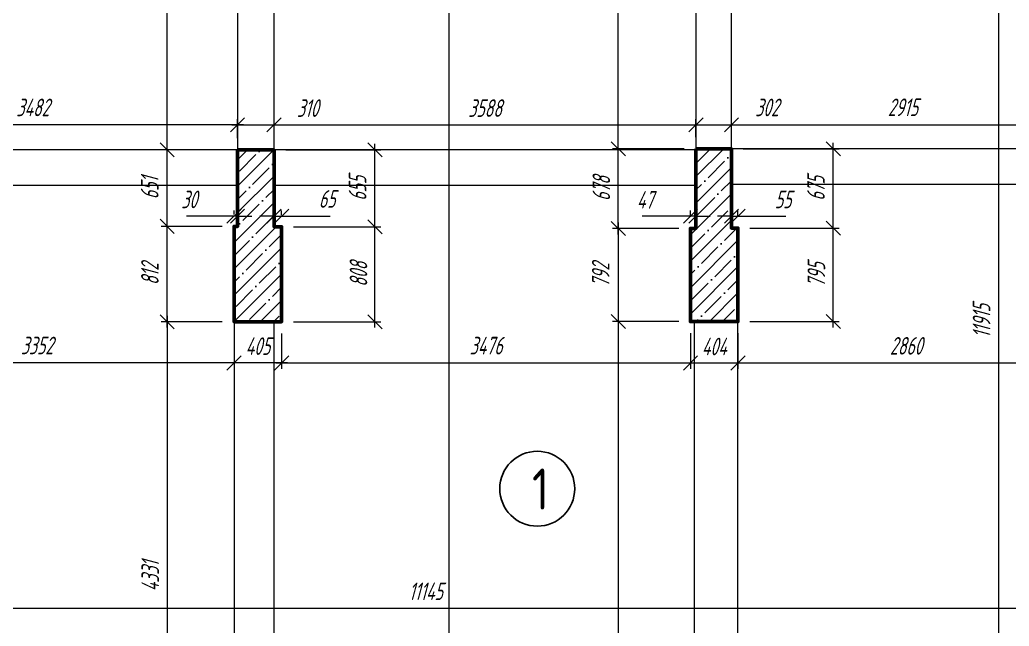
# Model space of a CAD drawing. Header units: millimetres. Extents: x -85477 to 745244, y -3684 to 128206.
# Drawn here: x 553729 to 562143, y 82619 to 87779 of the extents above; entities that cross this region are included whole.
import ezdxf

# ---------------------------------------------------------------- set-up
doc = ezdxf.new("R2010")
doc.units = ezdxf.units.MM
doc.linetypes.add('ACAD_ISO02W100', pattern=[15, 12, -3])
doc.layers.add('РАЗМЕРЫ', color=5, linetype='Continuous', lineweight=15)
doc.layers.add('СТЕНЫ 01', color=7, linetype='Continuous', lineweight=50)
doc.layers.add('ШТРИХОВКА', color=3, linetype='Continuous', transparency=0.5)
doc.styles.add('ism - 01', font='simplex.shx', dxfattribs={"width": 0.62, "oblique": 15, "height": 150})
doc.styles.add('TITLE', font='romant.shx', dxfattribs={"width": 0.8})
doc.dimstyles.new('ism - 01', dxfattribs={"dimtxt": 150, "dimasz": 120, "dimexe": 50, "dimexo": 100, "dimgap": 65, "dimtad": 1, "dimdec": 0, "dimtxsty": 'ism - 01', "dimblk": 'OBLIQUE', "dimcen": 0, "dimdle": 50, "dimadec": 0, "dimazin": 0, "dimtfac": 1, "dimtdec": 0, "dimtmove": 0, "dimatfit": 3, "dimldrblk": 'OBLIQUE', "dimfxl": 1, "dimlwd": -1, "dimlwe": -1, "dimarcsym": 0})

# ---------------------------------------------------------------- blocks, each defined once
blk = doc.blocks.new('_Oblique')
at = {"color": 0, "lineweight": -2}
blk.add_line((-0.5, -0.5), (0.5, 0.5), dxfattribs=at)
blk = doc.blocks.new('*D279')
at = {"layer": 'Defpoints', "color": 0}
for p in [(555956.3, 86017.3), (556749.7, 86017.3), (555956.3, 85209.3)]:
    blk.add_point(p, dxfattribs=at)
at = {"layer": 'РАЗМЕРЫ', "color": 0}
for p, q in [((556056.3, 86017.3), (556799.7, 86017.3)), ((556749.7, 85159.3), (556749.7, 86067.3)), ((556056.3, 85209.3), (556799.7, 85209.3))]:
    blk.add_line(p, q, dxfattribs=at)
at = {"layer": 'РАЗМЕРЫ', "color": 0, "xscale": 120, "yscale": 120, "zscale": 120}
for p, rotation in [((556749.7, 86017.3), 90), ((556749.7, 85209.3), 270)]:
    blk.add_blockref('_Oblique', p, dxfattribs=dict(at, rotation=rotation))
at = {"layer": 'РАЗМЕРЫ', "color": 0, "insert": (556609.7, 85613.3), "char_height": 150, "attachment_point": 5, "rotation": 90, "style": 'ism - 01'}
blk.add_mtext('808', dxfattribs=at)
blk = doc.blocks.new('*D280')
at = {"layer": 'Defpoints', "color": 0}
for p in [(555891.3, 86672.3), (556749.7, 86672.3), (555956.3, 86017.3)]:
    blk.add_point(p, dxfattribs=at)
at = {"layer": 'РАЗМЕРЫ', "color": 0}
for p, q in [((555991.3, 86672.3), (556799.7, 86672.3)), ((556749.7, 85967.3), (556749.7, 86722.3)), ((556056.3, 86017.3), (556799.7, 86017.3))]:
    blk.add_line(p, q, dxfattribs=at)
at = {"layer": 'РАЗМЕРЫ', "color": 0, "xscale": 120, "yscale": 120, "zscale": 120}
for p, rotation in [((556749.7, 86672.3), 90), ((556749.7, 86017.3), 270)]:
    blk.add_blockref('_Oblique', p, dxfattribs=dict(at, rotation=rotation))
at = {"layer": 'РАЗМЕРЫ', "color": 0, "insert": (556602.2, 86344.8), "char_height": 150, "attachment_point": 5, "rotation": 90, "style": 'ism - 01'}
blk.add_mtext('655', dxfattribs=at)
blk = doc.blocks.new('*D281')
at = {"layer": 'Defpoints', "color": 0}
for p in [(555956.3, 86107.3), (555891.3, 86017.3), (555956.3, 86017.3)]:
    blk.add_point(p, dxfattribs=at)
at = {"layer": 'РАЗМЕРЫ', "color": 0}
for p, q in [((555891.3, 86117.3), (555891.3, 86157.3)), ((555956.3, 86117.3), (555956.3, 86157.3)), ((555891.3, 86107.3), (555771.3, 86107.3)), ((555891.3, 86107.3), (555956.3, 86107.3)), ((555956.3, 86107.3), (556368.9, 86107.3))]:
    blk.add_line(p, q, dxfattribs=at)
at = {"layer": 'РАЗМЕРЫ', "color": 0, "xscale": 120, "yscale": 120, "zscale": 120}
blk.add_blockref('_Oblique', (555891.3, 86107.3), dxfattribs=at)
at = {"layer": 'РАЗМЕРЫ', "color": 0, "xscale": 120, "yscale": 120, "zscale": 120, "rotation": 180}
blk.add_blockref('_Oblique', (555956.3, 86107.3), dxfattribs=at)
at = {"layer": 'РАЗМЕРЫ', "color": 0, "insert": (556342.6, 86254.7), "char_height": 150, "attachment_point": 5, "style": 'ism - 01'}
blk.add_mtext('65', dxfattribs=at)
blk = doc.blocks.new('*D282')
at = {"layer": 'Defpoints', "color": 0}
for p in [(555551.3, 85209.3), (555956.3, 85209.3), (555551.3, 84858.8)]:
    blk.add_point(p, dxfattribs=at)
at = {"layer": 'РАЗМЕРЫ', "color": 0}
for p, q in [((555551.3, 85109.3), (555551.3, 84808.8)), ((555956.3, 85109.3), (555956.3, 84808.8)), ((556006.3, 84858.8), (555501.3, 84858.8))]:
    blk.add_line(p, q, dxfattribs=at)
at = {"layer": 'РАЗМЕРЫ', "color": 0, "xscale": 120, "yscale": 120, "zscale": 120, "rotation": 180}
blk.add_blockref('_Oblique', (555551.3, 84858.8), dxfattribs=at)
at = {"layer": 'РАЗМЕРЫ', "color": 0, "xscale": 120, "yscale": 120, "zscale": 120}
blk.add_blockref('_Oblique', (555956.3, 84858.8), dxfattribs=at)
at = {"layer": 'РАЗМЕРЫ', "color": 0, "insert": (555753.8, 85001.9), "char_height": 150, "attachment_point": 5, "style": 'ism - 01'}
blk.add_mtext('405', dxfattribs=at)
blk = doc.blocks.new('*D283')
at = {"layer": 'Defpoints', "color": 0}
for p in [(554981.9, 86021.3), (555551.3, 86021.3), (555551.3, 85209.3)]:
    blk.add_point(p, dxfattribs=at)
at = {"layer": 'РАЗМЕРЫ', "color": 0}
for p, q in [((554981.9, 85159.3), (554981.9, 86071.3)), ((555451.3, 86021.3), (554931.9, 86021.3)), ((555451.3, 85209.3), (554931.9, 85209.3))]:
    blk.add_line(p, q, dxfattribs=at)
at = {"layer": 'РАЗМЕРЫ', "color": 0, "xscale": 120, "yscale": 120, "zscale": 120}
for p, rotation in [((554981.9, 86021.3), 90), ((554981.9, 85209.3), 270)]:
    blk.add_blockref('_Oblique', p, dxfattribs=dict(at, rotation=rotation))
at = {"layer": 'РАЗМЕРЫ', "color": 0, "insert": (554836.1, 85615.3), "char_height": 150, "attachment_point": 5, "rotation": 90, "style": 'ism - 01'}
blk.add_mtext('812', dxfattribs=at)
blk = doc.blocks.new('*D284')
at = {"layer": 'Defpoints', "color": 0}
for p in [(555551.3, 86107.3), (555551.3, 86021.3), (555581.3, 86021.3)]:
    blk.add_point(p, dxfattribs=at)
at = {"layer": 'РАЗМЕРЫ', "color": 0}
for p, q in [((555551.3, 86121.3), (555551.3, 86157.3)), ((555581.3, 86121.3), (555581.3, 86157.3)), ((555551.3, 86107.3), (555147.8, 86107.3)), ((555581.3, 86107.3), (555551.3, 86107.3)), ((555581.3, 86107.3), (555701.3, 86107.3))]:
    blk.add_line(p, q, dxfattribs=at)
at = {"layer": 'РАЗМЕРЫ', "color": 0, "xscale": 120, "yscale": 120, "zscale": 120}
blk.add_blockref('_Oblique', (555551.3, 86107.3), dxfattribs=at)
at = {"layer": 'РАЗМЕРЫ', "color": 0, "xscale": 120, "yscale": 120, "zscale": 120, "rotation": 180}
blk.add_blockref('_Oblique', (555581.3, 86107.3), dxfattribs=at)
at = {"layer": 'РАЗМЕРЫ', "color": 0, "insert": (555169.6, 86250.4), "char_height": 150, "attachment_point": 5, "style": 'ism - 01'}
blk.add_mtext('30', dxfattribs=at)
blk = doc.blocks.new('*D285')
at = {"layer": 'Defpoints', "color": 0}
for p in [(554981.9, 86672.3), (555581.3, 86672.3), (555551.3, 86021.3)]:
    blk.add_point(p, dxfattribs=at)
at = {"layer": 'РАЗМЕРЫ', "color": 0}
for p, q in [((555481.3, 86672.3), (554931.9, 86672.3)), ((554981.9, 85971.3), (554981.9, 86722.3)), ((555451.3, 86021.3), (554931.9, 86021.3))]:
    blk.add_line(p, q, dxfattribs=at)
at = {"layer": 'РАЗМЕРЫ', "color": 0, "xscale": 120, "yscale": 120, "zscale": 120}
for p, rotation in [((554981.9, 86672.3), 90), ((554981.9, 86021.3), 270)]:
    blk.add_blockref('_Oblique', p, dxfattribs=dict(at, rotation=rotation))
at = {"layer": 'РАЗМЕРЫ', "color": 0, "insert": (554834.5, 86346.8), "char_height": 150, "attachment_point": 5, "rotation": 90, "style": 'ism - 01'}
blk.add_mtext('651', dxfattribs=at)
blk = doc.blocks.new('*D286')
at = {"layer": 'Defpoints', "color": 0}
for p in [(555891.3, 86884.4), (555581.3, 86672.3), (555891.3, 86672.3)]:
    blk.add_point(p, dxfattribs=at)
at = {"layer": 'РАЗМЕРЫ', "color": 0}
for p, q in [((555581.3, 86772.3), (555581.3, 86934.4)), ((555891.3, 86772.3), (555891.3, 86934.4)), ((555531.3, 86884.4), (555891.3, 86884.4)), ((555891.3, 86884.4), (556343.6, 86884.4))]:
    blk.add_line(p, q, dxfattribs=at)
at = {"layer": 'РАЗМЕРЫ', "color": 0, "xscale": 120, "yscale": 120, "zscale": 120, "rotation": 180}
blk.add_blockref('_Oblique', (555581.3, 86884.4), dxfattribs=at)
at = {"layer": 'РАЗМЕРЫ', "color": 0, "xscale": 120, "yscale": 120, "zscale": 120}
blk.add_blockref('_Oblique', (555891.3, 86884.4), dxfattribs=at)
at = {"layer": 'РАЗМЕРЫ', "color": 0, "insert": (556177.4, 87027.5), "char_height": 150, "attachment_point": 5, "style": 'ism - 01'}
blk.add_mtext('310', dxfattribs=at)
blk = doc.blocks.new('*D287')
at = {"layer": 'Defpoints', "color": 0}
for p in [(559479.3, 86884.4), (555891.3, 86672.3), (559479.3, 86681.3)]:
    blk.add_point(p, dxfattribs=at)
at = {"layer": 'РАЗМЕРЫ', "color": 0}
for p, q in [((555891.3, 86772.3), (555891.3, 86934.4)), ((559479.3, 86781.3), (559479.3, 86934.4)), ((555841.3, 86884.4), (559529.3, 86884.4))]:
    blk.add_line(p, q, dxfattribs=at)
at = {"layer": 'РАЗМЕРЫ', "color": 0, "xscale": 120, "yscale": 120, "zscale": 120, "rotation": 180}
blk.add_blockref('_Oblique', (555891.3, 86884.4), dxfattribs=at)
at = {"layer": 'РАЗМЕРЫ', "color": 0, "xscale": 120, "yscale": 120, "zscale": 120}
blk.add_blockref('_Oblique', (559479.3, 86884.4), dxfattribs=at)
at = {"layer": 'РАЗМЕРЫ', "color": 0, "insert": (557685.3, 87027.5), "char_height": 150, "attachment_point": 5, "style": 'ism - 01'}
blk.add_mtext('3588', dxfattribs=at)
blk = doc.blocks.new('*D288')
at = {"layer": 'Defpoints', "color": 0}
for p in [(559781.3, 86884.4), (559479.3, 86681.3), (559781.3, 86681.3)]:
    blk.add_point(p, dxfattribs=at)
at = {"layer": 'РАЗМЕРЫ', "color": 0}
for p, q in [((559479.3, 86781.3), (559479.3, 86934.4)), ((559781.3, 86781.3), (559781.3, 86934.4)), ((559429.3, 86884.4), (559781.3, 86884.4)), ((559781.3, 86884.4), (560264.2, 86884.4))]:
    blk.add_line(p, q, dxfattribs=at)
at = {"layer": 'РАЗМЕРЫ', "color": 0, "xscale": 120, "yscale": 120, "zscale": 120, "rotation": 180}
blk.add_blockref('_Oblique', (559479.3, 86884.4), dxfattribs=at)
at = {"layer": 'РАЗМЕРЫ', "color": 0, "xscale": 120, "yscale": 120, "zscale": 120}
blk.add_blockref('_Oblique', (559781.3, 86884.4), dxfattribs=at)
at = {"layer": 'РАЗМЕРЫ', "color": 0, "insert": (560082.7, 87033.3), "char_height": 150, "attachment_point": 5, "style": 'ism - 01'}
blk.add_mtext('302', dxfattribs=at)
blk = doc.blocks.new('*D289')
at = {"layer": 'Defpoints', "color": 0}
for p in [(562696.3, 86884.4), (559781.3, 86681.3), (562696.3, 86738.3)]:
    blk.add_point(p, dxfattribs=at)
at = {"layer": 'РАЗМЕРЫ', "color": 0}
for p, q in [((559781.3, 86781.3), (559781.3, 86934.4)), ((562696.3, 86838.3), (562696.3, 86934.4)), ((559731.3, 86884.4), (562746.3, 86884.4))]:
    blk.add_line(p, q, dxfattribs=at)
at = {"layer": 'РАЗМЕРЫ', "color": 0, "xscale": 120, "yscale": 120, "zscale": 120, "rotation": 180}
blk.add_blockref('_Oblique', (559781.3, 86884.4), dxfattribs=at)
at = {"layer": 'РАЗМЕРЫ', "color": 0, "xscale": 120, "yscale": 120, "zscale": 120}
blk.add_blockref('_Oblique', (562696.3, 86884.4), dxfattribs=at)
at = {"layer": 'РАЗМЕРЫ', "color": 0, "insert": (561238.8, 87034.5), "char_height": 150, "attachment_point": 5, "style": 'ism - 01'}
blk.add_mtext('2915', dxfattribs=at)
blk = doc.blocks.new('*D290')
at = {"layer": 'Defpoints', "color": 0}
for p in [(552099.3, 86884.4), (552099.3, 86690.3), (555581.3, 86672.3)]:
    blk.add_point(p, dxfattribs=at)
at = {"layer": 'РАЗМЕРЫ', "color": 0}
for p, q in [((552099.3, 86790.3), (552099.3, 86934.4)), ((555581.3, 86772.3), (555581.3, 86934.4)), ((555631.3, 86884.4), (552049.3, 86884.4))]:
    blk.add_line(p, q, dxfattribs=at)
at = {"layer": 'РАЗМЕРЫ', "color": 0, "xscale": 120, "yscale": 120, "zscale": 120, "rotation": 180}
blk.add_blockref('_Oblique', (552099.3, 86884.4), dxfattribs=at)
at = {"layer": 'РАЗМЕРЫ', "color": 0, "xscale": 120, "yscale": 120, "zscale": 120}
blk.add_blockref('_Oblique', (555581.3, 86884.4), dxfattribs=at)
at = {"layer": 'РАЗМЕРЫ', "color": 0, "insert": (553840.3, 87033.3), "char_height": 150, "attachment_point": 5, "style": 'ism - 01'}
blk.add_mtext('3482', dxfattribs=at)
blk = doc.blocks.new('*D291')
at = {"layer": 'Defpoints', "color": 0}
for p in [(559432.3, 86107.3), (559432.3, 86003.3), (559479.3, 86003.3)]:
    blk.add_point(p, dxfattribs=at)
at = {"layer": 'РАЗМЕРЫ', "color": 0}
for p, q in [((559432.3, 86103.3), (559432.3, 86157.3)), ((559479.3, 86103.3), (559479.3, 86157.3)), ((559432.3, 86107.3), (559021.2, 86107.3)), ((559479.3, 86107.3), (559432.3, 86107.3)), ((559479.3, 86107.3), (559599.3, 86107.3))]:
    blk.add_line(p, q, dxfattribs=at)
at = {"layer": 'РАЗМЕРЫ', "color": 0, "xscale": 120, "yscale": 120, "zscale": 120}
blk.add_blockref('_Oblique', (559432.3, 86107.3), dxfattribs=at)
at = {"layer": 'РАЗМЕРЫ', "color": 0, "xscale": 120, "yscale": 120, "zscale": 120, "rotation": 180}
blk.add_blockref('_Oblique', (559479.3, 86107.3), dxfattribs=at)
at = {"layer": 'РАЗМЕРЫ', "color": 0, "insert": (559046.8, 86247.3), "char_height": 150, "attachment_point": 5, "style": 'ism - 01'}
blk.add_mtext('47', dxfattribs=at)
blk = doc.blocks.new('*D292')
at = {"layer": 'Defpoints', "color": 0}
for p in [(559836.3, 86107.3), (559781.3, 86006.3), (559836.3, 86006.3)]:
    blk.add_point(p, dxfattribs=at)
at = {"layer": 'РАЗМЕРЫ', "color": 0}
for p, q in [((559781.3, 86106.3), (559781.3, 86157.3)), ((559836.3, 86106.3), (559836.3, 86157.3)), ((559781.3, 86107.3), (559661.3, 86107.3)), ((559781.3, 86107.3), (559836.3, 86107.3)), ((559836.3, 86107.3), (560243.6, 86107.3))]:
    blk.add_line(p, q, dxfattribs=at)
at = {"layer": 'РАЗМЕРЫ', "color": 0, "xscale": 120, "yscale": 120, "zscale": 120}
blk.add_blockref('_Oblique', (559781.3, 86107.3), dxfattribs=at)
at = {"layer": 'РАЗМЕРЫ', "color": 0, "xscale": 120, "yscale": 120, "zscale": 120, "rotation": 180}
blk.add_blockref('_Oblique', (559836.3, 86107.3), dxfattribs=at)
at = {"layer": 'РАЗМЕРЫ', "color": 0, "insert": (560220, 86250.4), "char_height": 150, "attachment_point": 5, "style": 'ism - 01'}
blk.add_mtext('55', dxfattribs=at)
blk = doc.blocks.new('*D293')
at = {"layer": 'Defpoints', "color": 0}
for p in [(559432.3, 86003.3), (558819.1, 85211.3), (559432.3, 85211.3)]:
    blk.add_point(p, dxfattribs=at)
at = {"layer": 'РАЗМЕРЫ', "color": 0}
for p, q in [((559332.3, 86003.3), (558769.1, 86003.3)), ((558819.1, 86053.3), (558819.1, 85161.3)), ((559332.3, 85211.3), (558769.1, 85211.3))]:
    blk.add_line(p, q, dxfattribs=at)
at = {"layer": 'РАЗМЕРЫ', "color": 0, "xscale": 120, "yscale": 120, "zscale": 120}
for p, rotation in [((558819.1, 86003.3), 90), ((558819.1, 85211.3), 270)]:
    blk.add_blockref('_Oblique', p, dxfattribs=dict(at, rotation=rotation))
at = {"layer": 'РАЗМЕРЫ', "color": 0, "insert": (558669, 85607.3), "char_height": 150, "attachment_point": 5, "rotation": 90, "style": 'ism - 01'}
blk.add_mtext('792', dxfattribs=at)
blk = doc.blocks.new('*D294')
at = {"layer": 'Defpoints', "color": 0}
for p in [(558819.1, 86681.3), (559479.3, 86681.3), (559432.3, 86003.3)]:
    blk.add_point(p, dxfattribs=at)
at = {"layer": 'РАЗМЕРЫ', "color": 0}
for p, q in [((559379.3, 86681.3), (558769.1, 86681.3)), ((558819.1, 85953.3), (558819.1, 86731.3)), ((559332.3, 86003.3), (558769.1, 86003.3))]:
    blk.add_line(p, q, dxfattribs=at)
at = {"layer": 'РАЗМЕРЫ', "color": 0, "xscale": 120, "yscale": 120, "zscale": 120}
for p, rotation in [((558819.1, 86681.3), 90), ((558819.1, 86003.3), 270)]:
    blk.add_blockref('_Oblique', p, dxfattribs=dict(at, rotation=rotation))
at = {"layer": 'РАЗМЕРЫ', "color": 0, "insert": (558674.8, 86342.3), "char_height": 150, "attachment_point": 5, "rotation": 90, "style": 'ism - 01'}
blk.add_mtext('678', dxfattribs=at)
blk = doc.blocks.new('*D295')
at = {"layer": 'Defpoints', "color": 0}
for p in [(559432.3, 85211.3), (559836.3, 85211.3), (559836.3, 84858.8)]:
    blk.add_point(p, dxfattribs=at)
at = {"layer": 'РАЗМЕРЫ', "color": 0}
for p, q in [((559432.3, 85111.3), (559432.3, 84808.8)), ((559836.3, 85111.3), (559836.3, 84808.8)), ((559382.3, 84858.8), (559886.3, 84858.8))]:
    blk.add_line(p, q, dxfattribs=at)
at = {"layer": 'РАЗМЕРЫ', "color": 0, "xscale": 120, "yscale": 120, "zscale": 120, "rotation": 180}
blk.add_blockref('_Oblique', (559432.3, 84858.8), dxfattribs=at)
at = {"layer": 'РАЗМЕРЫ', "color": 0, "xscale": 120, "yscale": 120, "zscale": 120}
blk.add_blockref('_Oblique', (559836.3, 84858.8), dxfattribs=at)
at = {"layer": 'РАЗМЕРЫ', "color": 0, "insert": (559634.3, 84998.8), "char_height": 150, "attachment_point": 5, "style": 'ism - 01'}
blk.add_mtext('404', dxfattribs=at)
blk = doc.blocks.new('*D296')
at = {"layer": 'Defpoints', "color": 0}
for p in [(559836.3, 86006.3), (560647.3, 86006.3), (559836.3, 85211.3)]:
    blk.add_point(p, dxfattribs=at)
at = {"layer": 'РАЗМЕРЫ', "color": 0}
for p, q in [((559936.3, 86006.3), (560697.3, 86006.3)), ((560647.3, 85161.3), (560647.3, 86056.3)), ((559936.3, 85211.3), (560697.3, 85211.3))]:
    blk.add_line(p, q, dxfattribs=at)
at = {"layer": 'РАЗМЕРЫ', "color": 0, "xscale": 120, "yscale": 120, "zscale": 120}
for p, rotation in [((560647.3, 86006.3), 90), ((560647.3, 85211.3), 270)]:
    blk.add_blockref('_Oblique', p, dxfattribs=dict(at, rotation=rotation))
at = {"layer": 'РАЗМЕРЫ', "color": 0, "insert": (560503, 85608.8), "char_height": 150, "attachment_point": 5, "rotation": 90, "style": 'ism - 01'}
blk.add_mtext('795', dxfattribs=at)
blk = doc.blocks.new('*D297')
at = {"layer": 'Defpoints', "color": 0}
for p in [(559781.3, 86681.3), (560647.3, 86681.3), (559836.3, 86006.3)]:
    blk.add_point(p, dxfattribs=at)
at = {"layer": 'РАЗМЕРЫ', "color": 0}
for p, q in [((559881.3, 86681.3), (560697.3, 86681.3)), ((560647.3, 85956.3), (560647.3, 86731.3)), ((559936.3, 86006.3), (560697.3, 86006.3))]:
    blk.add_line(p, q, dxfattribs=at)
at = {"layer": 'РАЗМЕРЫ', "color": 0, "xscale": 120, "yscale": 120, "zscale": 120}
for p, rotation in [((560647.3, 86681.3), 90), ((560647.3, 86006.3), 270)]:
    blk.add_blockref('_Oblique', p, dxfattribs=dict(at, rotation=rotation))
at = {"layer": 'РАЗМЕРЫ', "color": 0, "insert": (560499.9, 86343.8), "char_height": 150, "attachment_point": 5, "rotation": 90, "style": 'ism - 01'}
blk.add_mtext('675', dxfattribs=at)
blk = doc.blocks.new('*D298')
at = {"layer": 'Defpoints', "color": 0}
for p in [(555956.3, 85209.3), (559432.3, 85211.3), (559432.3, 84858.8)]:
    blk.add_point(p, dxfattribs=at)
at = {"layer": 'РАЗМЕРЫ', "color": 0}
for p, q in [((555956.3, 85109.3), (555956.3, 84808.8)), ((559432.3, 85111.3), (559432.3, 84808.8)), ((555906.3, 84858.8), (559482.3, 84858.8))]:
    blk.add_line(p, q, dxfattribs=at)
at = {"layer": 'РАЗМЕРЫ', "color": 0, "xscale": 120, "yscale": 120, "zscale": 120, "rotation": 180}
blk.add_blockref('_Oblique', (555956.3, 84858.8), dxfattribs=at)
at = {"layer": 'РАЗМЕРЫ', "color": 0, "xscale": 120, "yscale": 120, "zscale": 120}
blk.add_blockref('_Oblique', (559432.3, 84858.8), dxfattribs=at)
at = {"layer": 'РАЗМЕРЫ', "color": 0, "insert": (557694.3, 85006.3), "char_height": 150, "attachment_point": 5, "style": 'ism - 01'}
blk.add_mtext('3476', dxfattribs=at)
blk = doc.blocks.new('*D299')
at = {"layer": 'Defpoints', "color": 0}
for p in [(562696.3, 86108.3), (559836.3, 85211.3), (562696.3, 84858.8)]:
    blk.add_point(p, dxfattribs=at)
at = {"layer": 'РАЗМЕРЫ', "color": 0}
for p, q in [((562696.3, 86008.3), (562696.3, 84808.8)), ((559836.3, 85111.3), (559836.3, 84808.8)), ((559786.3, 84858.8), (562746.3, 84858.8))]:
    blk.add_line(p, q, dxfattribs=at)
at = {"layer": 'РАЗМЕРЫ', "color": 0, "xscale": 120, "yscale": 120, "zscale": 120, "rotation": 180}
blk.add_blockref('_Oblique', (559836.3, 84858.8), dxfattribs=at)
at = {"layer": 'РАЗМЕРЫ', "color": 0, "xscale": 120, "yscale": 120, "zscale": 120}
blk.add_blockref('_Oblique', (562696.3, 84858.8), dxfattribs=at)
at = {"layer": 'РАЗМЕРЫ', "color": 0, "insert": (561266.3, 85004.6), "char_height": 150, "attachment_point": 5, "style": 'ism - 01'}
blk.add_mtext('2860', dxfattribs=at)
blk = doc.blocks.new('*D300')
at = {"layer": 'Defpoints', "color": 0}
for p in [(552199.3, 85233.3), (555551.3, 85209.3), (552199.3, 84858.8)]:
    blk.add_point(p, dxfattribs=at)
at = {"layer": 'РАЗМЕРЫ', "color": 0}
for p, q in [((552199.3, 85133.3), (552199.3, 84808.8)), ((555551.3, 85109.3), (555551.3, 84808.8)), ((555601.3, 84858.8), (552149.3, 84858.8))]:
    blk.add_line(p, q, dxfattribs=at)
at = {"layer": 'РАЗМЕРЫ', "color": 0, "xscale": 120, "yscale": 120, "zscale": 120, "rotation": 180}
blk.add_blockref('_Oblique', (552199.3, 84858.8), dxfattribs=at)
at = {"layer": 'РАЗМЕРЫ', "color": 0, "xscale": 120, "yscale": 120, "zscale": 120}
blk.add_blockref('_Oblique', (555551.3, 84858.8), dxfattribs=at)
at = {"layer": 'РАЗМЕРЫ', "color": 0, "insert": (553875.3, 85007.7), "char_height": 150, "attachment_point": 5, "style": 'ism - 01'}
blk.add_mtext('3352', dxfattribs=at)
blk = doc.blocks.new('*D301')
at = {"layer": 'Defpoints', "color": 0}
for p in [(554981.9, 91166.3), (555581.3, 91166.3), (555581.3, 86672.3)]:
    blk.add_point(p, dxfattribs=at)
at = {"layer": 'РАЗМЕРЫ', "color": 0}
for p, q in [((554981.9, 86622.3), (554981.9, 91216.3)), ((555481.3, 91166.3), (554931.9, 91166.3)), ((555481.3, 86672.3), (554931.9, 86672.3))]:
    blk.add_line(p, q, dxfattribs=at)
at = {"layer": 'РАЗМЕРЫ', "color": 0, "xscale": 120, "yscale": 120, "zscale": 120}
for p, rotation in [((554981.9, 91166.3), 90), ((554981.9, 86672.3), 270)]:
    blk.add_blockref('_Oblique', p, dxfattribs=dict(at, rotation=rotation))
at = {"layer": 'РАЗМЕРЫ', "color": 0, "insert": (554837.6, 88919.3), "char_height": 150, "attachment_point": 5, "rotation": 90, "style": 'ism - 01'}
blk.add_mtext('4494', dxfattribs=at)
blk = doc.blocks.new('*D302')
at = {"layer": 'Defpoints', "color": 0}
for p in [(558819.1, 91175.3), (559071.3, 91175.3), (559479.3, 86681.3)]:
    blk.add_point(p, dxfattribs=at)
at = {"layer": 'РАЗМЕРЫ', "color": 0}
for p, q in [((558819.1, 86631.3), (558819.1, 91225.3)), ((558971.3, 91175.3), (558769.1, 91175.3)), ((559379.3, 86681.3), (558769.1, 86681.3))]:
    blk.add_line(p, q, dxfattribs=at)
at = {"layer": 'РАЗМЕРЫ', "color": 0, "xscale": 120, "yscale": 120, "zscale": 120}
for p, rotation in [((558819.1, 91175.3), 90), ((558819.1, 86681.3), 270)]:
    blk.add_blockref('_Oblique', p, dxfattribs=dict(at, rotation=rotation))
at = {"layer": 'РАЗМЕРЫ', "color": 0, "insert": (558674.8, 88928.3), "char_height": 150, "attachment_point": 5, "rotation": 90, "style": 'ism - 01'}
blk.add_mtext('4494', dxfattribs=at)
blk = doc.blocks.new('*D303')
at = {"layer": 'Defpoints', "color": 0}
for p in [(555551.3, 85209.3), (554981.9, 80878.3), (555487.3, 80878.3)]:
    blk.add_point(p, dxfattribs=at)
at = {"layer": 'РАЗМЕРЫ', "color": 0}
for p, q in [((554981.9, 85259.3), (554981.9, 80828.3)), ((555451.3, 85209.3), (554931.9, 85209.3)), ((555387.3, 80878.3), (554931.9, 80878.3))]:
    blk.add_line(p, q, dxfattribs=at)
at = {"layer": 'РАЗМЕРЫ', "color": 0, "xscale": 120, "yscale": 120, "zscale": 120}
for p, rotation in [((554981.9, 85209.3), 90), ((554981.9, 80878.3), 270)]:
    blk.add_blockref('_Oblique', p, dxfattribs=dict(at, rotation=rotation))
at = {"layer": 'РАЗМЕРЫ', "color": 0, "insert": (554838.8, 83043.8), "char_height": 150, "attachment_point": 5, "rotation": 90, "style": 'ism - 01'}
blk.add_mtext('4331', dxfattribs=at)
blk = doc.blocks.new('*D305')
at = {"layer": 'Defpoints', "color": 0}
for p in [(559432.3, 85211.3), (558819.1, 79258.3), (559465.3, 79258.3)]:
    blk.add_point(p, dxfattribs=at)
at = {"layer": 'РАЗМЕРЫ', "color": 0}
for p, q in [((558819.1, 85261.3), (558819.1, 79208.3)), ((559332.3, 85211.3), (558769.1, 85211.3)), ((559365.3, 79258.3), (558769.1, 79258.3))]:
    blk.add_line(p, q, dxfattribs=at)
at = {"layer": 'РАЗМЕРЫ', "color": 0, "xscale": 120, "yscale": 120, "zscale": 120}
for p, rotation in [((558819.1, 85211.3), 90), ((558819.1, 79258.3), 270)]:
    blk.add_blockref('_Oblique', p, dxfattribs=dict(at, rotation=rotation))
at = {"layer": 'РАЗМЕРЫ', "color": 0, "insert": (558674.8, 82234.8), "char_height": 150, "attachment_point": 5, "rotation": 90, "style": 'ism - 01'}
blk.add_mtext('5953', dxfattribs=at)
blk = doc.blocks.new('*D527')
at = {"layer": 'Defpoints', "color": 0}
for p in [(551609.3, 84078.3), (562754.3, 84078.3), (562754.3, 82772.6)]:
    blk.add_point(p, dxfattribs=at)
at = {"layer": 'РАЗМЕРЫ', "color": 0, "linetype": 'Continuous'}
for p, q in [((551609.3, 83978.3), (551609.3, 82722.6)), ((562754.3, 83978.3), (562754.3, 82722.6)), ((551559.3, 82772.6), (562804.3, 82772.6))]:
    blk.add_line(p, q, dxfattribs=at)
at = {"layer": 'РАЗМЕРЫ', "color": 0, "xscale": 120, "yscale": 120, "zscale": 120, "rotation": 180}
blk.add_blockref('_Oblique', (551609.3, 82772.6), dxfattribs=at)
at = {"layer": 'РАЗМЕРЫ', "color": 0, "xscale": 120, "yscale": 120, "zscale": 120}
blk.add_blockref('_Oblique', (562754.3, 82772.6), dxfattribs=at)
at = {"layer": 'РАЗМЕРЫ', "color": 0, "insert": (557181.8, 82915.7), "char_height": 150, "attachment_point": 5, "style": 'ism - 01'}
blk.add_mtext('11145', dxfattribs=at)
blk = doc.blocks.new('*D528')
at = {"layer": 'Defpoints', "color": 0}
for p in [(559071.3, 91175.3), (557377.1, 68893.3), (558470.3, 68893.3)]:
    blk.add_point(p, dxfattribs=at)
at = {"layer": 'РАЗМЕРЫ', "color": 0, "linetype": 'Continuous'}
for p, q in [((557377.1, 91225.3), (557377.1, 68843.3)), ((558971.3, 91175.3), (557327.1, 91175.3)), ((558370.3, 68893.3), (557327.1, 68893.3))]:
    blk.add_line(p, q, dxfattribs=at)
at = {"layer": 'РАЗМЕРЫ', "color": 0, "xscale": 120, "yscale": 120, "zscale": 120}
for p, rotation in [((557377.1, 91175.3), 90), ((557377.1, 68893.3), 270)]:
    blk.add_blockref('_Oblique', p, dxfattribs=dict(at, rotation=rotation))
at = {"layer": 'РАЗМЕРЫ', "color": 0, "insert": (557231.3, 80034.3), "char_height": 150, "attachment_point": 5, "rotation": 90, "style": 'ism - 01'}
blk.add_mtext('22282', dxfattribs=at)
blk = doc.blocks.new('*D763')
at = {"layer": 'Defpoints', "color": 0}
for p in [(562321.3, 91173.3), (561715.3, 79258.3), (562052, 79258.3)]:
    blk.add_point(p, dxfattribs=at)
at = {"layer": 'РАЗМЕРЫ', "color": 0}
for p, q in [((562052, 91223.3), (562052, 79208.3)), ((562221.3, 91173.3), (562002, 91173.3)), ((561815.3, 79258.3), (562102, 79258.3))]:
    blk.add_line(p, q, dxfattribs=at)
at = {"layer": 'РАЗМЕРЫ', "color": 0, "xscale": 120, "yscale": 120, "zscale": 120}
for p, rotation in [((562052, 91173.3), 90), ((562052, 79258.3), 270)]:
    blk.add_blockref('_Oblique', p, dxfattribs=dict(at, rotation=rotation))
at = {"layer": 'РАЗМЕРЫ', "color": 0, "insert": (561907.6, 85215.8), "char_height": 150, "attachment_point": 5, "rotation": 90, "style": 'ism - 01'}
blk.add_mtext('11915', dxfattribs=at)

msp = doc.modelspace()

# ---------------------------------------------------------------- hatches: boundary and pattern name
at = {"layer": 'ШТРИХОВКА', "true_color": 0x000000}
h = msp.add_hatch(dxfattribs=at)
h.set_pattern_fill('ANSI35', color=18, scale=25)
h.paths.add_polyline_path([(559479.3, 86681.3), (559781.3, 86681.3), (559781.3, 86006.3), (559836.3, 86006.3), (559836.3, 85211.3), (559432.3, 85211.3), (559432.3, 86003.3), (559479.3, 86003.3)])
h.paths.add_polyline_path([(555581.3, 86672.3), (555891.3, 86672.3), (555891.3, 86017.3), (555956.3, 86017.3), (555956.3, 85209.3), (555551.3, 85209.3), (555551.3, 86021.3), (555581.3, 86021.3)])

# ---------------------------------------------------------------- linework, layer by layer
msp.add_circle((558129.6, 83788.5), 318.6)
at = {"layer": 'РАЗМЕРЫ', "color": 0, "linetype": 'ACAD_ISO02W100', "ltscale": 0.5}
for points in [[(555581.3, 86672.3), (555891.3, 86672.3), (555891.3, 91166.3), (555581.3, 91166.3)], [(559479.3, 86681.3), (559781.3, 86681.3), (559781.3, 91175.3), (559479.3, 91175.3)], [(552099.3, 86672.3), (552099.3, 86372.3), (555581.3, 86372.3), (555581.3, 86672.3)], [(555891.3, 86672.3), (555891.3, 86372.3), (559479.3, 86372.3), (559479.3, 86672.3)], [(559781.3, 86681.3), (559781.3, 86381.3), (562696.3, 86381.3), (562696.3, 86681.3)], [(555551.3, 85209.3), (555551.3, 80878.3), (555891.3, 80878.3), (555891.3, 85209.3)], [(559465.3, 85211.3), (559465.3, 79258.3), (559836.3, 79258.3), (559836.3, 85211.3)]]:
    msp.add_lwpolyline(points, close=True, dxfattribs=at)
at = {"layer": 'СТЕНЫ 01'}
for points in [[(555581.3, 86672.3), (555891.3, 86672.3), (555891.3, 86017.3), (555956.3, 86017.3), (555956.3, 85209.3), (555551.3, 85209.3), (555551.3, 86021.3), (555581.3, 86021.3)], [(559479.3, 86681.3), (559781.3, 86681.3), (559781.3, 86006.3), (559836.3, 86006.3), (559836.3, 85211.3), (559432.3, 85211.3), (559432.3, 86003.3), (559479.3, 86003.3)]]:
    msp.add_lwpolyline(points, close=True, dxfattribs=at)

# ---------------------------------------------------------------- texts
at = {"color": 0, "lineweight": 25, "insert": (558084.5, 83961.1), "char_height": 350, "attachment_point": 1, "style": 'TITLE'}
msp.add_mtext_dynamic_manual_height_columns('1', width=6363.628, gutter_width=1500, heights=[0], dxfattribs=at).dxf.set("width", 4666.331)

# ---------------------------------------------------------------- dimensions: what is measured, and where the dimension line sits
at = {"layer": 'РАЗМЕРЫ'}
for base, p1, p2, picture, middle in [((554981.9, 91166.3), (555581.3, 86672.3), (555581.3, 91166.3), '*D301', (554837.6, 88919.3)), ((558819.1, 91175.3), (559479.3, 86681.3), (559071.3, 91175.3), '*D302', (558674.8, 88928.3)), ((554981.9, 86672.3), (555551.3, 86021.3), (555581.3, 86672.3), '*D285', (554834.5, 86346.8)), ((556749.7, 86672.3), (555956.3, 86017.3), (555891.3, 86672.3), '*D280', (556602.2, 86344.8)), ((558819.1, 86681.3), (559432.3, 86003.3), (559479.3, 86681.3), '*D294', (558674.8, 86342.3)), ((560647.3, 86681.3), (559836.3, 86006.3), (559781.3, 86681.3), '*D297', (560499.9, 86343.8)), ((554981.9, 86021.3), (555551.3, 85209.3), (555551.3, 86021.3), '*D283', (554836.1, 85615.3)), ((556749.7, 86017.3), (555956.3, 85209.3), (555956.3, 86017.3), '*D279', (556609.7, 85613.3)), ((558819.1, 85211.3), (559432.3, 86003.3), (559432.3, 85211.3), '*D293', (558669, 85607.3)), ((560647.3, 86006.3), (559836.3, 85211.3), (559836.3, 86006.3), '*D296', (560503, 85608.8)), ((554981.9, 80878.3), (555551.3, 85209.3), (555487.3, 80878.3), '*D303', (554838.8, 83043.8)), ((558819.1, 79258.3), (559432.3, 85211.3), (559465.3, 79258.3), '*D305', (558674.8, 82234.8))]:
    dim = msp.add_linear_dim(base=base, p1=p1, p2=p2, angle=90, dimstyle='ism - 01', dxfattribs=at)
    dim.commit()
    dim.dimension.update_dxf_attribs({"geometry": picture, "text_midpoint": middle})
at = {"layer": 'РАЗМЕРЫ', "color": 6}
for base, p1, p2, override, picture, middle in [((557377.1, 68893.3), (559071.3, 91175.3), (558470.3, 68893.3), {"dimfxl": 2}, '*D528', (557231.3, 80034.3)), ((562052, 79258.3), (562321.3, 91173.3), (561715.3, 79258.3), {"dimlfac": 1, "dimtxsty": 'ism - 01', "dimtolj": 0}, '*D763', (561907.6, 85215.8))]:
    dim = msp.add_linear_dim(base=base, p1=p1, p2=p2, angle=90, dimstyle='ism - 01', override=override, dxfattribs=at)
    dim.commit()
    dim.dimension.update_dxf_attribs({"geometry": picture, "text_midpoint": middle})
at = {"layer": 'РАЗМЕРЫ'}
for base, p1, p2, picture, middle in [((552099.3, 86884.4), (555581.3, 86672.3), (552099.3, 86690.3), '*D290', (553840.3, 87033.3)), ((555891.3, 86884.4), (555581.3, 86672.3), (555891.3, 86672.3), '*D286', (556177.4, 87027.5)), ((559479.3, 86884.4), (555891.3, 86672.3), (559479.3, 86681.3), '*D287', (557685.3, 87027.5)), ((559781.3, 86884.4), (559479.3, 86681.3), (559781.3, 86681.3), '*D288', (560082.7, 87033.3)), ((562696.3, 86884.4), (559781.3, 86681.3), (562696.3, 86738.3), '*D289', (561238.8, 87034.5)), ((555551.3, 86107.3), (555581.3, 86021.3), (555551.3, 86021.3), '*D284', (555169.6, 86250.4)), ((555956.3, 86107.3), (555891.3, 86017.3), (555956.3, 86017.3), '*D281', (556342.6, 86254.7)), ((559432.3, 86107.3), (559479.3, 86003.3), (559432.3, 86003.3), '*D291', (559046.8, 86247.3)), ((559836.3, 86107.3), (559781.3, 86006.3), (559836.3, 86006.3), '*D292', (560220, 86250.4)), ((562696.3, 84858.8), (559836.3, 85211.3), (562696.3, 86108.3), '*D299', (561266.3, 85004.6)), ((552199.3, 84858.8), (555551.3, 85209.3), (552199.3, 85233.3), '*D300', (553875.3, 85007.7)), ((555551.3, 84858.8), (555956.3, 85209.3), (555551.3, 85209.3), '*D282', (555753.8, 85001.9)), ((559432.3, 84858.8), (555956.3, 85209.3), (559432.3, 85211.3), '*D298', (557694.3, 85006.3)), ((559836.3, 84858.8), (559432.3, 85211.3), (559836.3, 85211.3), '*D295', (559634.3, 84998.8))]:
    dim = msp.add_linear_dim(base=base, p1=p1, p2=p2, dimstyle='ism - 01', dxfattribs=at)
    dim.commit()
    dim.dimension.update_dxf_attribs({"geometry": picture, "text_midpoint": middle})
at = {"layer": 'РАЗМЕРЫ', "color": 6}
dim = msp.add_linear_dim(base=(562754.3, 82772.6), p1=(551609.3, 84078.3), p2=(562754.3, 84078.3), dimstyle='ism - 01', override={"dimfxl": 2}, dxfattribs=at)
dim.commit()
dim.dimension.update_dxf_attribs({"geometry": '*D527', "text_midpoint": (557181.8, 82915.7)})

doc.saveas('drawing.dxf')
